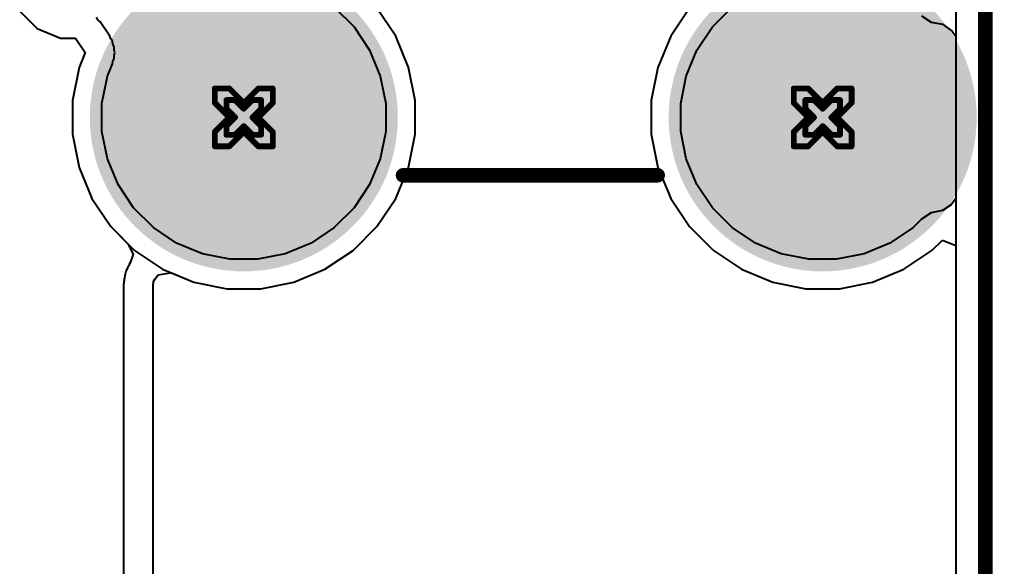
# Model space of a CAD drawing. Header units: inches. Extents: x 0 to 5271, y 0 to 5417.
# Drawn here: x 141.52 to 150.06, y 39.49 to 44.29 of the extents above; entities that cross this region are included whole.
import ezdxf

# ---------------------------------------------------------------- set-up
doc = ezdxf.new("R2010")
doc.units = ezdxf.units.IN
for name, color, linetype in [('Board_Outline', 216, 'Continuous'), ('Bottom Layer', 5, 'Continuous'), ('Bottom Solder', 6, 'Continuous'), ('Drill Drawing', 1, 'Continuous'), ('L2_GND1', 16, 'Continuous'), ('L3_SIG1', 76, 'Continuous'), ('L4_PWR', 90, 'Continuous'), ('L5_GND2', 156, 'Continuous'), ('L6_SIG2', 130, 'Continuous'), ('L7_GND3', 216, 'Continuous'), ('Multi-Layer', 9, 'Continuous'), ('Pad Holes', 156, 'Continuous'), ('Top Layer', 1, 'Continuous'), ('Top Overlay', 2, 'Continuous'), ('Top Solder', 216, 'Continuous')]:
    doc.layers.add(name, color=color, linetype=linetype)
doc.styles.add('Arial', font='', dxfattribs={"height": 0.2})
doc.styles.get('Arial').set_extended_font_data('Arial')

# ---------------------------------------------------------------- blocks, each defined once
blk = doc.blocks.new('HJ_SMA175_296')
at = {"layer": 'Bottom Layer'}
h = blk.add_hatch(color=5, dxfattribs=at)
edge = h.paths.add_edge_path()
edge.add_arc((-2.54, 2.54), 1.25, 0, 360)
h = blk.add_hatch(color=5, dxfattribs=at)
edge = h.paths.add_edge_path()
edge.add_arc((2.54, 2.54), 1.25, 0, 360)
h = blk.add_hatch(color=5, dxfattribs=at)
edge = h.paths.add_edge_path()
edge.add_arc((0, 0), 1.25, 0, 360)
h = blk.add_hatch(color=5, dxfattribs=at)
edge = h.paths.add_edge_path()
edge.add_arc((-2.54, -2.54), 1.25, 0, 360)
h = blk.add_hatch(color=5, dxfattribs=at)
edge = h.paths.add_edge_path()
edge.add_arc((2.54, -2.54), 1.25, 0, 360)
at = {"layer": 'Bottom Solder'}
h = blk.add_hatch(color=6, dxfattribs=at)
edge = h.paths.add_edge_path()
edge.add_arc((-2.54, 2.54), 1.3516, 0, 360)
h = blk.add_hatch(color=6, dxfattribs=at)
edge = h.paths.add_edge_path()
edge.add_arc((2.54, 2.54), 1.3516, 0, 360)
h = blk.add_hatch(color=6, dxfattribs=at)
edge = h.paths.add_edge_path()
edge.add_arc((0, 0), 1.3516, 0, 360)
h = blk.add_hatch(color=6, dxfattribs=at)
edge = h.paths.add_edge_path()
edge.add_arc((-2.54, -2.54), 1.3516, 0, 360)
h = blk.add_hatch(color=6, dxfattribs=at)
edge = h.paths.add_edge_path()
edge.add_arc((2.54, -2.54), 1.3516, 0, 360)
at = {"layer": 'L2_GND1'}
h = blk.add_hatch(color=16, dxfattribs=at)
edge = h.paths.add_edge_path()
edge.add_arc((-2.54, 2.54), 1.25, 0, 360)
h = blk.add_hatch(color=16, dxfattribs=at)
edge = h.paths.add_edge_path()
edge.add_arc((2.54, 2.54), 1.25, 0, 360)
h = blk.add_hatch(color=16, dxfattribs=at)
edge = h.paths.add_edge_path()
edge.add_arc((0, 0), 1.25, 0, 360)
h = blk.add_hatch(color=16, dxfattribs=at)
edge = h.paths.add_edge_path()
edge.add_arc((-2.54, -2.54), 1.25, 0, 360)
h = blk.add_hatch(color=16, dxfattribs=at)
edge = h.paths.add_edge_path()
edge.add_arc((2.54, -2.54), 1.25, 0, 360)
at = {"layer": 'L3_SIG1'}
h = blk.add_hatch(color=76, dxfattribs=at)
edge = h.paths.add_edge_path()
edge.add_arc((-2.54, 2.54), 1.25, 0, 360)
h = blk.add_hatch(color=76, dxfattribs=at)
edge = h.paths.add_edge_path()
edge.add_arc((2.54, 2.54), 1.25, 0, 360)
h = blk.add_hatch(color=76, dxfattribs=at)
edge = h.paths.add_edge_path()
edge.add_arc((0, 0), 1.25, 0, 360)
h = blk.add_hatch(color=76, dxfattribs=at)
edge = h.paths.add_edge_path()
edge.add_arc((-2.54, -2.54), 1.25, 0, 360)
h = blk.add_hatch(color=76, dxfattribs=at)
edge = h.paths.add_edge_path()
edge.add_arc((2.54, -2.54), 1.25, 0, 360)
at = {"layer": 'L4_PWR'}
h = blk.add_hatch(color=90, dxfattribs=at)
edge = h.paths.add_edge_path()
edge.add_arc((-2.54, 2.54), 1.25, 0, 360)
h = blk.add_hatch(color=90, dxfattribs=at)
edge = h.paths.add_edge_path()
edge.add_arc((2.54, 2.54), 1.25, 0, 360)
h = blk.add_hatch(color=90, dxfattribs=at)
edge = h.paths.add_edge_path()
edge.add_arc((0, 0), 1.25, 0, 360)
h = blk.add_hatch(color=90, dxfattribs=at)
edge = h.paths.add_edge_path()
edge.add_arc((-2.54, -2.54), 1.25, 0, 360)
h = blk.add_hatch(color=90, dxfattribs=at)
edge = h.paths.add_edge_path()
edge.add_arc((2.54, -2.54), 1.25, 0, 360)
at = {"layer": 'L5_GND2'}
h = blk.add_hatch(color=156, dxfattribs=at)
edge = h.paths.add_edge_path()
edge.add_arc((-2.54, 2.54), 1.25, 0, 360)
h = blk.add_hatch(color=156, dxfattribs=at)
edge = h.paths.add_edge_path()
edge.add_arc((2.54, 2.54), 1.25, 0, 360)
h = blk.add_hatch(color=156, dxfattribs=at)
edge = h.paths.add_edge_path()
edge.add_arc((0, 0), 1.25, 0, 360)
h = blk.add_hatch(color=156, dxfattribs=at)
edge = h.paths.add_edge_path()
edge.add_arc((-2.54, -2.54), 1.25, 0, 360)
h = blk.add_hatch(color=156, dxfattribs=at)
edge = h.paths.add_edge_path()
edge.add_arc((2.54, -2.54), 1.25, 0, 360)
at = {"layer": 'L6_SIG2'}
h = blk.add_hatch(color=130, dxfattribs=at)
edge = h.paths.add_edge_path()
edge.add_arc((-2.54, 2.54), 1.25, 0, 360)
h = blk.add_hatch(color=130, dxfattribs=at)
edge = h.paths.add_edge_path()
edge.add_arc((2.54, 2.54), 1.25, 0, 360)
h = blk.add_hatch(color=130, dxfattribs=at)
edge = h.paths.add_edge_path()
edge.add_arc((0, 0), 1.25, 0, 360)
h = blk.add_hatch(color=130, dxfattribs=at)
edge = h.paths.add_edge_path()
edge.add_arc((-2.54, -2.54), 1.25, 0, 360)
h = blk.add_hatch(color=130, dxfattribs=at)
edge = h.paths.add_edge_path()
edge.add_arc((2.54, -2.54), 1.25, 0, 360)
at = {"layer": 'L7_GND3'}
h = blk.add_hatch(color=216, dxfattribs=at)
edge = h.paths.add_edge_path()
edge.add_arc((-2.54, 2.54), 1.25, 0, 360)
h = blk.add_hatch(color=216, dxfattribs=at)
edge = h.paths.add_edge_path()
edge.add_arc((2.54, 2.54), 1.25, 0, 360)
h = blk.add_hatch(color=216, dxfattribs=at)
edge = h.paths.add_edge_path()
edge.add_arc((0, 0), 1.25, 0, 360)
h = blk.add_hatch(color=216, dxfattribs=at)
edge = h.paths.add_edge_path()
edge.add_arc((-2.54, -2.54), 1.25, 0, 360)
h = blk.add_hatch(color=216, dxfattribs=at)
edge = h.paths.add_edge_path()
edge.add_arc((2.54, -2.54), 1.25, 0, 360)
at = {"layer": 'Multi-Layer'}
h = blk.add_hatch(color=9, dxfattribs=at)
edge = h.paths.add_edge_path()
edge.add_arc((-2.54, 2.54), 1.25, 0, 360)
h = blk.add_hatch(color=9, dxfattribs=at)
edge = h.paths.add_edge_path()
edge.add_arc((2.54, 2.54), 1.25, 0, 360)
h = blk.add_hatch(color=9, dxfattribs=at)
edge = h.paths.add_edge_path()
edge.add_arc((0, 0), 1.25, 0, 360)
h = blk.add_hatch(color=9, dxfattribs=at)
edge = h.paths.add_edge_path()
edge.add_arc((-2.54, -2.54), 1.25, 0, 360)
h = blk.add_hatch(color=9, dxfattribs=at)
edge = h.paths.add_edge_path()
edge.add_arc((2.54, -2.54), 1.25, 0, 360)
at = {"layer": 'Pad Holes'}
h = blk.add_hatch(color=7, dxfattribs=at)
edge = h.paths.add_edge_path()
edge.add_arc((-2.54, 2.54), 0.75, 0, 360)
h = blk.add_hatch(color=7, dxfattribs=at)
edge = h.paths.add_edge_path()
edge.add_arc((2.54, 2.54), 0.75, 0, 360)
h = blk.add_hatch(color=7, dxfattribs=at)
edge = h.paths.add_edge_path()
edge.add_arc((0, 0), 0.7, 0, 360)
h = blk.add_hatch(color=7, dxfattribs=at)
edge = h.paths.add_edge_path()
edge.add_arc((-2.54, -2.54), 0.75, 0, 360)
h = blk.add_hatch(color=7, dxfattribs=at)
edge = h.paths.add_edge_path()
edge.add_arc((2.54, -2.54), 0.75, 0, 360)
at = {"layer": 'Top Layer'}
h = blk.add_hatch(color=1, dxfattribs=at)
edge = h.paths.add_edge_path()
edge.add_arc((-2.54, 2.54), 1.25, 0, 360)
h = blk.add_hatch(color=1, dxfattribs=at)
edge = h.paths.add_edge_path()
edge.add_arc((2.54, 2.54), 1.25, 0, 360)
h = blk.add_hatch(color=1, dxfattribs=at)
edge = h.paths.add_edge_path()
edge.add_arc((0, 0), 1.25, 0, 360)
h = blk.add_hatch(color=1, dxfattribs=at)
edge = h.paths.add_edge_path()
edge.add_arc((-2.54, -2.54), 1.25, 0, 360)
h = blk.add_hatch(color=1, dxfattribs=at)
edge = h.paths.add_edge_path()
edge.add_arc((2.54, -2.54), 1.25, 0, 360)
at = {"layer": 'Top Solder'}
h = blk.add_hatch(color=216, dxfattribs=at)
edge = h.paths.add_edge_path()
edge.add_arc((-2.54, 2.54), 1.3516, 0, 360)
h = blk.add_hatch(color=216, dxfattribs=at)
edge = h.paths.add_edge_path()
edge.add_arc((2.54, 2.54), 1.3516, 0, 360)
h = blk.add_hatch(color=216, dxfattribs=at)
edge = h.paths.add_edge_path()
edge.add_arc((0, 0), 1.3516, 0, 360)
h = blk.add_hatch(color=216, dxfattribs=at)
edge = h.paths.add_edge_path()
edge.add_arc((-2.54, -2.54), 1.3516, 0, 360)
h = blk.add_hatch(color=216, dxfattribs=at)
edge = h.paths.add_edge_path()
edge.add_arc((2.54, -2.54), 1.3516, 0, 360)
at = {"layer": 'Top Overlay'}
for points in [[(1.143, 3.048, 0.127, 0.127, 0), (-1.0922, 3.048, 0.127, 0.127, 0)], [(-3.54, 1.46, 0.127, 0.127, 0), (-3.54, -1.54, 0.127, 0.127, 0)], [(3.048, 1.0922, 0.127, 0.127, 0), (3.048, -1.143, 0.127, 0.127, 0)], [(1.143, -3.048, 0.127, 0.127, 0), (-1.0922, -3.048, 0.127, 0.127, 0)]]:
    blk.add_lwpolyline(points, format="xyseb", dxfattribs=at)
for points in [[(-1.124, 3.048, 0.0635, 0.0635, 1), (-1.0605, 3.048, 0.0635, 0.0635, 1)], [(1.1112, 3.048, 0.0635, 0.0635, 1), (1.1747, 3.048, 0.0635, 0.0635, 1)], [(-3.5718, 1.46, 0.0635, 0.0635, 1), (-3.5083, 1.46, 0.0635, 0.0635, 1)], [(3.0162, 1.0922, 0.0635, 0.0635, 1), (3.0797, 1.0922, 0.0635, 0.0635, 1)], [(3.0162, -1.143, 0.0635, 0.0635, 1), (3.0797, -1.143, 0.0635, 0.0635, 1)], [(-3.5718, -1.54, 0.0635, 0.0635, 1), (-3.5083, -1.54, 0.0635, 0.0635, 1)], [(-1.124, -3.048, 0.0635, 0.0635, 1), (-1.0605, -3.048, 0.0635, 0.0635, 1)], [(1.1112, -3.048, 0.0635, 0.0635, 1), (1.1747, -3.048, 0.0635, 0.0635, 1)]]:
    blk.add_lwpolyline(points, format="xyseb", close=True, dxfattribs=at)
at = {"layer": 'Top Overlay', "style": 'Arial'}
blk.add_text('PCB EDGE', height=0.3, rotation=90, dxfattribs=at).set_placement((-2.904, -1.1346))

msp = doc.modelspace()

# ---------------------------------------------------------------- linework, layer by layer
at = {"layer": 'Board_Outline'}
msp.add_lwpolyline([(150, 0, 0.127, 0.127, 0), (150, 110, 0.127, 0.127, 0)], format="xyseb", dxfattribs=at)
at = {"layer": 'Bottom Layer'}
msp.add_line((149.741, 53.0937), (149.741, 38.354), dxfattribs=at)
at = {"layer": 'Drill Drawing'}
for points in [[(143.2388, 43.561, 0.0508, 0.0508, 0), (143.2388, 43.688, 0.0508, 0.0508, 0)], [(143.2388, 43.688, 0.0508, 0.0508, 0), (143.3658, 43.688, 0.0508, 0.0508, 0)], [(143.3658, 43.688, 0.0508, 0.0508, 0), (143.4928, 43.561, 0.0508, 0.0508, 0)], [(143.4928, 43.561, 0.0508, 0.0508, 0), (143.6198, 43.688, 0.0508, 0.0508, 0)], [(143.6198, 43.688, 0.0508, 0.0508, 0), (143.7468, 43.688, 0.0508, 0.0508, 0)], [(143.7468, 43.561, 0.0508, 0.0508, 0), (143.7468, 43.688, 0.0508, 0.0508, 0)], [(148.3188, 43.561, 0.0508, 0.0508, 0), (148.3188, 43.688, 0.0508, 0.0508, 0)], [(148.3188, 43.688, 0.0508, 0.0508, 0), (148.4458, 43.688, 0.0508, 0.0508, 0)], [(148.4458, 43.688, 0.0508, 0.0508, 0), (148.5728, 43.561, 0.0508, 0.0508, 0)], [(148.5728, 43.561, 0.0508, 0.0508, 0), (148.6998, 43.688, 0.0508, 0.0508, 0)], [(148.6998, 43.688, 0.0508, 0.0508, 0), (148.8268, 43.688, 0.0508, 0.0508, 0)], [(148.8268, 43.561, 0.0508, 0.0508, 0), (148.8268, 43.688, 0.0508, 0.0508, 0)], [(143.2388, 43.561, 0.0508, 0.0508, 0), (143.3658, 43.434, 0.0508, 0.0508, 0)], [(143.3404, 43.5102, 0.0508, 0.0508, 0), (143.3404, 43.5864, 0.0508, 0.0508, 0)], [(143.3404, 43.5864, 0.0508, 0.0508, 0), (143.4166, 43.5864, 0.0508, 0.0508, 0)], [(143.4166, 43.5864, 0.0508, 0.0508, 0), (143.4928, 43.5102, 0.0508, 0.0508, 0)], [(143.4928, 43.5102, 0.0508, 0.0508, 0), (143.569, 43.5864, 0.0508, 0.0508, 0)], [(143.569, 43.5864, 0.0508, 0.0508, 0), (143.6452, 43.5864, 0.0508, 0.0508, 0)], [(143.6198, 43.434, 0.0508, 0.0508, 0), (143.7468, 43.561, 0.0508, 0.0508, 0)], [(143.6452, 43.5102, 0.0508, 0.0508, 0), (143.6452, 43.5864, 0.0508, 0.0508, 0)], [(148.3188, 43.561, 0.0508, 0.0508, 0), (148.4458, 43.434, 0.0508, 0.0508, 0)], [(148.4204, 43.5102, 0.0508, 0.0508, 0), (148.4204, 43.5864, 0.0508, 0.0508, 0)], [(148.4204, 43.5864, 0.0508, 0.0508, 0), (148.4966, 43.5864, 0.0508, 0.0508, 0)], [(148.4966, 43.5864, 0.0508, 0.0508, 0), (148.5728, 43.5102, 0.0508, 0.0508, 0)], [(148.5728, 43.5102, 0.0508, 0.0508, 0), (148.649, 43.5864, 0.0508, 0.0508, 0)], [(148.649, 43.5864, 0.0508, 0.0508, 0), (148.7252, 43.5864, 0.0508, 0.0508, 0)], [(148.6998, 43.434, 0.0508, 0.0508, 0), (148.8268, 43.561, 0.0508, 0.0508, 0)], [(148.7252, 43.5102, 0.0508, 0.0508, 0), (148.7252, 43.5864, 0.0508, 0.0508, 0)], [(143.3404, 43.5102, 0.0508, 0.0508, 0), (143.4166, 43.434, 0.0508, 0.0508, 0)], [(143.569, 43.434, 0.0508, 0.0508, 0), (143.6452, 43.5102, 0.0508, 0.0508, 0)], [(148.4204, 43.5102, 0.0508, 0.0508, 0), (148.4966, 43.434, 0.0508, 0.0508, 0)], [(148.649, 43.434, 0.0508, 0.0508, 0), (148.7252, 43.5102, 0.0508, 0.0508, 0)], [(143.2388, 43.307, 0.0508, 0.0508, 0), (143.3658, 43.434, 0.0508, 0.0508, 0)], [(143.3404, 43.3578, 0.0508, 0.0508, 0), (143.4166, 43.434, 0.0508, 0.0508, 0)], [(143.3404, 43.2816, 0.0508, 0.0508, 0), (143.3404, 43.3578, 0.0508, 0.0508, 0)], [(143.4166, 43.2816, 0.0508, 0.0508, 0), (143.4928, 43.3578, 0.0508, 0.0508, 0)], [(143.4928, 43.3578, 0.0508, 0.0508, 0), (143.569, 43.2816, 0.0508, 0.0508, 0)], [(143.569, 43.434, 0.0508, 0.0508, 0), (143.6452, 43.3578, 0.0508, 0.0508, 0)], [(143.6198, 43.434, 0.0508, 0.0508, 0), (143.7468, 43.307, 0.0508, 0.0508, 0)], [(143.6452, 43.2816, 0.0508, 0.0508, 0), (143.6452, 43.3578, 0.0508, 0.0508, 0)], [(148.3188, 43.307, 0.0508, 0.0508, 0), (148.4458, 43.434, 0.0508, 0.0508, 0)], [(148.4204, 43.3578, 0.0508, 0.0508, 0), (148.4966, 43.434, 0.0508, 0.0508, 0)], [(148.4204, 43.2816, 0.0508, 0.0508, 0), (148.4204, 43.3578, 0.0508, 0.0508, 0)], [(148.4966, 43.2816, 0.0508, 0.0508, 0), (148.5728, 43.3578, 0.0508, 0.0508, 0)], [(148.5728, 43.3578, 0.0508, 0.0508, 0), (148.649, 43.2816, 0.0508, 0.0508, 0)], [(148.649, 43.434, 0.0508, 0.0508, 0), (148.7252, 43.3578, 0.0508, 0.0508, 0)], [(148.6998, 43.434, 0.0508, 0.0508, 0), (148.8268, 43.307, 0.0508, 0.0508, 0)], [(148.7252, 43.2816, 0.0508, 0.0508, 0), (148.7252, 43.3578, 0.0508, 0.0508, 0)], [(143.2388, 43.18, 0.0508, 0.0508, 0), (143.2388, 43.307, 0.0508, 0.0508, 0)], [(143.3404, 43.2816, 0.0508, 0.0508, 0), (143.4166, 43.2816, 0.0508, 0.0508, 0)], [(143.3658, 43.18, 0.0508, 0.0508, 0), (143.4928, 43.307, 0.0508, 0.0508, 0)], [(143.4928, 43.307, 0.0508, 0.0508, 0), (143.6198, 43.18, 0.0508, 0.0508, 0)], [(143.569, 43.2816, 0.0508, 0.0508, 0), (143.6452, 43.2816, 0.0508, 0.0508, 0)], [(143.7468, 43.18, 0.0508, 0.0508, 0), (143.7468, 43.307, 0.0508, 0.0508, 0)], [(148.3188, 43.18, 0.0508, 0.0508, 0), (148.3188, 43.307, 0.0508, 0.0508, 0)], [(148.4204, 43.2816, 0.0508, 0.0508, 0), (148.4966, 43.2816, 0.0508, 0.0508, 0)], [(148.4458, 43.18, 0.0508, 0.0508, 0), (148.5728, 43.307, 0.0508, 0.0508, 0)], [(148.5728, 43.307, 0.0508, 0.0508, 0), (148.6998, 43.18, 0.0508, 0.0508, 0)], [(148.649, 43.2816, 0.0508, 0.0508, 0), (148.7252, 43.2816, 0.0508, 0.0508, 0)], [(148.8268, 43.18, 0.0508, 0.0508, 0), (148.8268, 43.307, 0.0508, 0.0508, 0)], [(143.2388, 43.18, 0.0508, 0.0508, 0), (143.3658, 43.18, 0.0508, 0.0508, 0)], [(143.6198, 43.18, 0.0508, 0.0508, 0), (143.7468, 43.18, 0.0508, 0.0508, 0)], [(148.3188, 43.18, 0.0508, 0.0508, 0), (148.4458, 43.18, 0.0508, 0.0508, 0)], [(148.6998, 43.18, 0.0508, 0.0508, 0), (148.8268, 43.18, 0.0508, 0.0508, 0)]]:
    msp.add_lwpolyline(points, format="xyseb", dxfattribs=at)
for points in [[(143.2261, 43.688, 0.0254, 0.0254, 1), (143.2515, 43.688, 0.0254, 0.0254, 1)], [(143.2261, 43.688, 0.0254, 0.0254, 1), (143.2515, 43.688, 0.0254, 0.0254, 1)], [(143.3531, 43.688, 0.0254, 0.0254, 1), (143.3785, 43.688, 0.0254, 0.0254, 1)], [(143.3531, 43.688, 0.0254, 0.0254, 1), (143.3785, 43.688, 0.0254, 0.0254, 1)], [(143.6071, 43.688, 0.0254, 0.0254, 1), (143.6325, 43.688, 0.0254, 0.0254, 1)], [(143.6071, 43.688, 0.0254, 0.0254, 1), (143.6325, 43.688, 0.0254, 0.0254, 1)], [(143.7341, 43.688, 0.0254, 0.0254, 1), (143.7595, 43.688, 0.0254, 0.0254, 1)], [(143.7341, 43.688, 0.0254, 0.0254, 1), (143.7595, 43.688, 0.0254, 0.0254, 1)], [(148.3061, 43.688, 0.0254, 0.0254, 1), (148.3315, 43.688, 0.0254, 0.0254, 1)], [(148.3061, 43.688, 0.0254, 0.0254, 1), (148.3315, 43.688, 0.0254, 0.0254, 1)], [(148.4331, 43.688, 0.0254, 0.0254, 1), (148.4585, 43.688, 0.0254, 0.0254, 1)], [(148.4331, 43.688, 0.0254, 0.0254, 1), (148.4585, 43.688, 0.0254, 0.0254, 1)], [(148.6871, 43.688, 0.0254, 0.0254, 1), (148.7125, 43.688, 0.0254, 0.0254, 1)], [(148.6871, 43.688, 0.0254, 0.0254, 1), (148.7125, 43.688, 0.0254, 0.0254, 1)], [(148.8141, 43.688, 0.0254, 0.0254, 1), (148.8395, 43.688, 0.0254, 0.0254, 1)], [(148.8141, 43.688, 0.0254, 0.0254, 1), (148.8395, 43.688, 0.0254, 0.0254, 1)], [(143.2261, 43.561, 0.0254, 0.0254, 1), (143.2515, 43.561, 0.0254, 0.0254, 1)], [(143.2261, 43.561, 0.0254, 0.0254, 1), (143.2515, 43.561, 0.0254, 0.0254, 1)], [(143.3277, 43.5864, 0.0254, 0.0254, 1), (143.3531, 43.5864, 0.0254, 0.0254, 1)], [(143.3277, 43.5864, 0.0254, 0.0254, 1), (143.3531, 43.5864, 0.0254, 0.0254, 1)], [(143.4039, 43.5864, 0.0254, 0.0254, 1), (143.4293, 43.5864, 0.0254, 0.0254, 1)], [(143.4039, 43.5864, 0.0254, 0.0254, 1), (143.4293, 43.5864, 0.0254, 0.0254, 1)], [(143.4801, 43.561, 0.0254, 0.0254, 1), (143.5055, 43.561, 0.0254, 0.0254, 1)], [(143.4801, 43.561, 0.0254, 0.0254, 1), (143.5055, 43.561, 0.0254, 0.0254, 1)], [(143.5563, 43.5864, 0.0254, 0.0254, 1), (143.5817, 43.5864, 0.0254, 0.0254, 1)], [(143.5563, 43.5864, 0.0254, 0.0254, 1), (143.5817, 43.5864, 0.0254, 0.0254, 1)], [(143.6325, 43.5864, 0.0254, 0.0254, 1), (143.6579, 43.5864, 0.0254, 0.0254, 1)], [(143.6325, 43.5864, 0.0254, 0.0254, 1), (143.6579, 43.5864, 0.0254, 0.0254, 1)], [(143.7341, 43.561, 0.0254, 0.0254, 1), (143.7595, 43.561, 0.0254, 0.0254, 1)], [(143.7341, 43.561, 0.0254, 0.0254, 1), (143.7595, 43.561, 0.0254, 0.0254, 1)], [(148.3061, 43.561, 0.0254, 0.0254, 1), (148.3315, 43.561, 0.0254, 0.0254, 1)], [(148.3061, 43.561, 0.0254, 0.0254, 1), (148.3315, 43.561, 0.0254, 0.0254, 1)], [(148.4077, 43.5864, 0.0254, 0.0254, 1), (148.4331, 43.5864, 0.0254, 0.0254, 1)], [(148.4077, 43.5864, 0.0254, 0.0254, 1), (148.4331, 43.5864, 0.0254, 0.0254, 1)], [(148.4839, 43.5864, 0.0254, 0.0254, 1), (148.5093, 43.5864, 0.0254, 0.0254, 1)], [(148.4839, 43.5864, 0.0254, 0.0254, 1), (148.5093, 43.5864, 0.0254, 0.0254, 1)], [(148.5601, 43.561, 0.0254, 0.0254, 1), (148.5855, 43.561, 0.0254, 0.0254, 1)], [(148.5601, 43.561, 0.0254, 0.0254, 1), (148.5855, 43.561, 0.0254, 0.0254, 1)], [(148.6363, 43.5864, 0.0254, 0.0254, 1), (148.6617, 43.5864, 0.0254, 0.0254, 1)], [(148.6363, 43.5864, 0.0254, 0.0254, 1), (148.6617, 43.5864, 0.0254, 0.0254, 1)], [(148.7125, 43.5864, 0.0254, 0.0254, 1), (148.7379, 43.5864, 0.0254, 0.0254, 1)], [(148.7125, 43.5864, 0.0254, 0.0254, 1), (148.7379, 43.5864, 0.0254, 0.0254, 1)], [(148.8141, 43.561, 0.0254, 0.0254, 1), (148.8395, 43.561, 0.0254, 0.0254, 1)], [(148.8141, 43.561, 0.0254, 0.0254, 1), (148.8395, 43.561, 0.0254, 0.0254, 1)], [(143.3277, 43.5102, 0.0254, 0.0254, 1), (143.3531, 43.5102, 0.0254, 0.0254, 1)], [(143.3277, 43.5102, 0.0254, 0.0254, 1), (143.3531, 43.5102, 0.0254, 0.0254, 1)], [(143.4801, 43.5102, 0.0254, 0.0254, 1), (143.5055, 43.5102, 0.0254, 0.0254, 1)], [(143.4801, 43.5102, 0.0254, 0.0254, 1), (143.5055, 43.5102, 0.0254, 0.0254, 1)], [(143.6325, 43.5102, 0.0254, 0.0254, 1), (143.6579, 43.5102, 0.0254, 0.0254, 1)], [(143.6325, 43.5102, 0.0254, 0.0254, 1), (143.6579, 43.5102, 0.0254, 0.0254, 1)], [(148.4077, 43.5102, 0.0254, 0.0254, 1), (148.4331, 43.5102, 0.0254, 0.0254, 1)], [(148.4077, 43.5102, 0.0254, 0.0254, 1), (148.4331, 43.5102, 0.0254, 0.0254, 1)], [(148.5601, 43.5102, 0.0254, 0.0254, 1), (148.5855, 43.5102, 0.0254, 0.0254, 1)], [(148.5601, 43.5102, 0.0254, 0.0254, 1), (148.5855, 43.5102, 0.0254, 0.0254, 1)], [(148.7125, 43.5102, 0.0254, 0.0254, 1), (148.7379, 43.5102, 0.0254, 0.0254, 1)], [(148.7125, 43.5102, 0.0254, 0.0254, 1), (148.7379, 43.5102, 0.0254, 0.0254, 1)], [(143.3277, 43.3578, 0.0254, 0.0254, 1), (143.3531, 43.3578, 0.0254, 0.0254, 1)], [(143.3277, 43.3578, 0.0254, 0.0254, 1), (143.3531, 43.3578, 0.0254, 0.0254, 1)], [(143.3531, 43.434, 0.0254, 0.0254, 1), (143.3785, 43.434, 0.0254, 0.0254, 1)], [(143.3531, 43.434, 0.0254, 0.0254, 1), (143.3785, 43.434, 0.0254, 0.0254, 1)], [(143.4039, 43.434, 0.0254, 0.0254, 1), (143.4293, 43.434, 0.0254, 0.0254, 1)], [(143.4039, 43.434, 0.0254, 0.0254, 1), (143.4293, 43.434, 0.0254, 0.0254, 1)], [(143.4801, 43.3578, 0.0254, 0.0254, 1), (143.5055, 43.3578, 0.0254, 0.0254, 1)], [(143.4801, 43.3578, 0.0254, 0.0254, 1), (143.5055, 43.3578, 0.0254, 0.0254, 1)], [(143.5563, 43.434, 0.0254, 0.0254, 1), (143.5817, 43.434, 0.0254, 0.0254, 1)], [(143.5563, 43.434, 0.0254, 0.0254, 1), (143.5817, 43.434, 0.0254, 0.0254, 1)], [(143.6071, 43.434, 0.0254, 0.0254, 1), (143.6325, 43.434, 0.0254, 0.0254, 1)], [(143.6071, 43.434, 0.0254, 0.0254, 1), (143.6325, 43.434, 0.0254, 0.0254, 1)], [(143.6325, 43.3578, 0.0254, 0.0254, 1), (143.6579, 43.3578, 0.0254, 0.0254, 1)], [(143.6325, 43.3578, 0.0254, 0.0254, 1), (143.6579, 43.3578, 0.0254, 0.0254, 1)], [(148.4077, 43.3578, 0.0254, 0.0254, 1), (148.4331, 43.3578, 0.0254, 0.0254, 1)], [(148.4077, 43.3578, 0.0254, 0.0254, 1), (148.4331, 43.3578, 0.0254, 0.0254, 1)], [(148.4331, 43.434, 0.0254, 0.0254, 1), (148.4585, 43.434, 0.0254, 0.0254, 1)], [(148.4331, 43.434, 0.0254, 0.0254, 1), (148.4585, 43.434, 0.0254, 0.0254, 1)], [(148.4839, 43.434, 0.0254, 0.0254, 1), (148.5093, 43.434, 0.0254, 0.0254, 1)], [(148.4839, 43.434, 0.0254, 0.0254, 1), (148.5093, 43.434, 0.0254, 0.0254, 1)], [(148.5601, 43.3578, 0.0254, 0.0254, 1), (148.5855, 43.3578, 0.0254, 0.0254, 1)], [(148.5601, 43.3578, 0.0254, 0.0254, 1), (148.5855, 43.3578, 0.0254, 0.0254, 1)], [(148.6363, 43.434, 0.0254, 0.0254, 1), (148.6617, 43.434, 0.0254, 0.0254, 1)], [(148.6363, 43.434, 0.0254, 0.0254, 1), (148.6617, 43.434, 0.0254, 0.0254, 1)], [(148.6871, 43.434, 0.0254, 0.0254, 1), (148.7125, 43.434, 0.0254, 0.0254, 1)], [(148.6871, 43.434, 0.0254, 0.0254, 1), (148.7125, 43.434, 0.0254, 0.0254, 1)], [(148.7125, 43.3578, 0.0254, 0.0254, 1), (148.7379, 43.3578, 0.0254, 0.0254, 1)], [(148.7125, 43.3578, 0.0254, 0.0254, 1), (148.7379, 43.3578, 0.0254, 0.0254, 1)], [(143.2261, 43.307, 0.0254, 0.0254, 1), (143.2515, 43.307, 0.0254, 0.0254, 1)], [(143.2261, 43.307, 0.0254, 0.0254, 1), (143.2515, 43.307, 0.0254, 0.0254, 1)], [(143.3277, 43.2816, 0.0254, 0.0254, 1), (143.3531, 43.2816, 0.0254, 0.0254, 1)], [(143.3277, 43.2816, 0.0254, 0.0254, 1), (143.3531, 43.2816, 0.0254, 0.0254, 1)], [(143.4039, 43.2816, 0.0254, 0.0254, 1), (143.4293, 43.2816, 0.0254, 0.0254, 1)], [(143.4039, 43.2816, 0.0254, 0.0254, 1), (143.4293, 43.2816, 0.0254, 0.0254, 1)], [(143.4801, 43.307, 0.0254, 0.0254, 1), (143.5055, 43.307, 0.0254, 0.0254, 1)], [(143.4801, 43.307, 0.0254, 0.0254, 1), (143.5055, 43.307, 0.0254, 0.0254, 1)], [(143.5563, 43.2816, 0.0254, 0.0254, 1), (143.5817, 43.2816, 0.0254, 0.0254, 1)], [(143.5563, 43.2816, 0.0254, 0.0254, 1), (143.5817, 43.2816, 0.0254, 0.0254, 1)], [(143.6325, 43.2816, 0.0254, 0.0254, 1), (143.6579, 43.2816, 0.0254, 0.0254, 1)], [(143.6325, 43.2816, 0.0254, 0.0254, 1), (143.6579, 43.2816, 0.0254, 0.0254, 1)], [(143.7341, 43.307, 0.0254, 0.0254, 1), (143.7595, 43.307, 0.0254, 0.0254, 1)], [(143.7341, 43.307, 0.0254, 0.0254, 1), (143.7595, 43.307, 0.0254, 0.0254, 1)], [(148.3061, 43.307, 0.0254, 0.0254, 1), (148.3315, 43.307, 0.0254, 0.0254, 1)], [(148.3061, 43.307, 0.0254, 0.0254, 1), (148.3315, 43.307, 0.0254, 0.0254, 1)], [(148.4077, 43.2816, 0.0254, 0.0254, 1), (148.4331, 43.2816, 0.0254, 0.0254, 1)], [(148.4077, 43.2816, 0.0254, 0.0254, 1), (148.4331, 43.2816, 0.0254, 0.0254, 1)], [(148.4839, 43.2816, 0.0254, 0.0254, 1), (148.5093, 43.2816, 0.0254, 0.0254, 1)], [(148.4839, 43.2816, 0.0254, 0.0254, 1), (148.5093, 43.2816, 0.0254, 0.0254, 1)], [(148.5601, 43.307, 0.0254, 0.0254, 1), (148.5855, 43.307, 0.0254, 0.0254, 1)], [(148.5601, 43.307, 0.0254, 0.0254, 1), (148.5855, 43.307, 0.0254, 0.0254, 1)], [(148.6363, 43.2816, 0.0254, 0.0254, 1), (148.6617, 43.2816, 0.0254, 0.0254, 1)], [(148.6363, 43.2816, 0.0254, 0.0254, 1), (148.6617, 43.2816, 0.0254, 0.0254, 1)], [(148.7125, 43.2816, 0.0254, 0.0254, 1), (148.7379, 43.2816, 0.0254, 0.0254, 1)], [(148.7125, 43.2816, 0.0254, 0.0254, 1), (148.7379, 43.2816, 0.0254, 0.0254, 1)], [(148.8141, 43.307, 0.0254, 0.0254, 1), (148.8395, 43.307, 0.0254, 0.0254, 1)], [(148.8141, 43.307, 0.0254, 0.0254, 1), (148.8395, 43.307, 0.0254, 0.0254, 1)], [(143.2261, 43.18, 0.0254, 0.0254, 1), (143.2515, 43.18, 0.0254, 0.0254, 1)], [(143.2261, 43.18, 0.0254, 0.0254, 1), (143.2515, 43.18, 0.0254, 0.0254, 1)], [(143.3531, 43.18, 0.0254, 0.0254, 1), (143.3785, 43.18, 0.0254, 0.0254, 1)], [(143.3531, 43.18, 0.0254, 0.0254, 1), (143.3785, 43.18, 0.0254, 0.0254, 1)], [(143.6071, 43.18, 0.0254, 0.0254, 1), (143.6325, 43.18, 0.0254, 0.0254, 1)], [(143.6071, 43.18, 0.0254, 0.0254, 1), (143.6325, 43.18, 0.0254, 0.0254, 1)], [(143.7341, 43.18, 0.0254, 0.0254, 1), (143.7595, 43.18, 0.0254, 0.0254, 1)], [(143.7341, 43.18, 0.0254, 0.0254, 1), (143.7595, 43.18, 0.0254, 0.0254, 1)], [(148.3061, 43.18, 0.0254, 0.0254, 1), (148.3315, 43.18, 0.0254, 0.0254, 1)], [(148.3061, 43.18, 0.0254, 0.0254, 1), (148.3315, 43.18, 0.0254, 0.0254, 1)], [(148.4331, 43.18, 0.0254, 0.0254, 1), (148.4585, 43.18, 0.0254, 0.0254, 1)], [(148.4331, 43.18, 0.0254, 0.0254, 1), (148.4585, 43.18, 0.0254, 0.0254, 1)], [(148.6871, 43.18, 0.0254, 0.0254, 1), (148.7125, 43.18, 0.0254, 0.0254, 1)], [(148.6871, 43.18, 0.0254, 0.0254, 1), (148.7125, 43.18, 0.0254, 0.0254, 1)], [(148.8141, 43.18, 0.0254, 0.0254, 1), (148.8395, 43.18, 0.0254, 0.0254, 1)], [(148.8141, 43.18, 0.0254, 0.0254, 1), (148.8395, 43.18, 0.0254, 0.0254, 1)]]:
    msp.add_lwpolyline(points, format="xyseb", close=True, dxfattribs=at)
at = {"layer": 'L2_GND1'}
for p, q in [((141.5239, 44.3702), (141.6798, 44.2144)), ((144.2865, 44.4011), (144.4599, 44.2277)), ((144.8256, 44.1464), (144.661, 44.3928)), ((147.4046, 44.3928), (147.24, 44.1464)), ((147.6057, 44.2277), (147.7791, 44.4011)), ((149.4406, 44.327), (149.5246, 44.2708)), ((142.213, 44.2919), (142.1988, 44.3131)), ((142.231, 44.2739), (142.213, 44.2919)), ((142.3159, 44.1469), (142.231, 44.2739)), ((149.5246, 44.2708), (149.6237, 44.2511)), ((149.6237, 44.2511), (149.7087, 44.1923)), ((141.6798, 44.2144), (141.8834, 44.13)), ((144.4599, 44.2277), (144.5961, 44.0238)), ((147.4695, 44.0238), (147.6057, 44.2277)), ((149.7087, 44.1923), (149.741, 44.145)), ((141.8834, 44.13), (142.0157, 44.13)), ((142.0157, 44.13), (142.1006, 44.003)), ((142.3257, 44.1233), (142.3159, 44.1469)), ((142.3398, 44.1021), (142.3257, 44.1233)), ((142.3448, 44.0771), (142.3398, 44.1021)), ((142.3546, 44.0535), (142.3448, 44.0771)), ((144.939, 43.8727), (144.8256, 44.1464)), ((147.24, 44.1464), (147.1266, 43.8727)), ((149.741, 44.145), (149.741, 42.7231)), ((142.1006, 44.003), (142.0466, 43.8727)), ((142.3546, 44.028), (142.3546, 44.0535)), ((142.3596, 44.003), (142.3546, 44.028)), ((142.3546, 43.978), (142.3596, 44.003)), ((144.5961, 44.0238), (144.69, 43.7972)), ((147.3756, 43.7972), (147.4695, 44.0238)), ((142.2956, 43.7972), (142.3398, 43.9039)), ((142.3398, 43.9039), (142.3448, 43.9289)), ((142.3448, 43.9289), (142.3546, 43.9525)), ((142.3546, 43.9525), (142.3546, 43.978)), ((142.0466, 43.8727), (141.9888, 43.5822)), ((144.9968, 43.5822), (144.939, 43.8727)), ((147.1266, 43.8727), (147.0688, 43.5822)), ((142.2478, 43.5566), (142.2956, 43.7972)), ((144.69, 43.7972), (144.7378, 43.5566)), ((147.3278, 43.5566), (147.3756, 43.7972)), ((141.9888, 43.5822), (141.9888, 43.2859)), ((142.2478, 43.3114), (142.2478, 43.5566)), ((144.7378, 43.5566), (144.7378, 43.3114)), ((144.9968, 43.2859), (144.9968, 43.5822)), ((147.0688, 43.5822), (147.0688, 43.2859)), ((147.3278, 43.3114), (147.3278, 43.5566)), ((142.2956, 43.0709), (142.2478, 43.3114)), ((144.7378, 43.3114), (144.69, 43.0709)), ((147.3756, 43.0709), (147.3278, 43.3114)), ((141.9888, 43.2859), (142.0466, 42.9953)), ((144.939, 42.9953), (144.9968, 43.2859)), ((147.0688, 43.2859), (147.1266, 42.9953)), ((142.3895, 42.8443), (142.2956, 43.0709)), ((144.69, 43.0709), (144.5961, 42.8443)), ((147.4695, 42.8443), (147.3756, 43.0709)), ((142.0466, 42.9953), (142.16, 42.7216)), ((144.8256, 42.7216), (144.939, 42.9953)), ((147.1266, 42.9953), (147.24, 42.7216)), ((142.5257, 42.6404), (142.3895, 42.8443)), ((144.5961, 42.8443), (144.4599, 42.6404)), ((147.6057, 42.6404), (147.4695, 42.8443)), ((142.16, 42.7216), (142.3246, 42.4753)), ((144.661, 42.4753), (144.8256, 42.7216)), ((147.24, 42.7216), (147.4046, 42.4753)), ((149.741, 42.7231), (149.6991, 42.6672)), ((142.6991, 42.467), (142.5257, 42.6404)), ((144.4599, 42.6404), (144.2865, 42.467)), ((147.7791, 42.467), (147.6057, 42.6404)), ((149.6237, 42.6169), (149.5246, 42.5972)), ((149.6991, 42.6672), (149.6237, 42.6169)), ((149.4406, 42.5411), (149.3665, 42.467)), ((149.5246, 42.5972), (149.4406, 42.5411)), ((142.3246, 42.4753), (142.5341, 42.2658)), ((142.9031, 42.3307), (142.6991, 42.467)), ((144.2865, 42.467), (144.0825, 42.3307)), ((144.4516, 42.2658), (144.661, 42.4753)), ((147.4046, 42.4753), (147.6141, 42.2658)), ((147.9831, 42.3307), (147.7791, 42.467)), ((149.3665, 42.467), (149.1625, 42.3307)), ((149.5316, 42.2658), (149.6237, 42.3579)), ((149.6237, 42.3579), (149.741, 42.3093)), ((143.1297, 42.2368), (142.9031, 42.3307)), ((144.0825, 42.3307), (143.856, 42.2368)), ((148.2097, 42.2368), (147.9831, 42.3307)), ((149.1625, 42.3307), (148.936, 42.2368)), ((149.741, 42.3093), (149.741, 0.4826)), ((142.5341, 42.2658), (142.7804, 42.1012)), ((143.3702, 42.189), (143.1297, 42.2368)), ((143.6154, 42.189), (143.3702, 42.189)), ((143.856, 42.2368), (143.6154, 42.189)), ((144.2052, 42.1012), (144.4516, 42.2658)), ((147.6141, 42.2658), (147.8604, 42.1012)), ((148.4502, 42.189), (148.2097, 42.2368)), ((148.6954, 42.189), (148.4502, 42.189)), ((148.936, 42.2368), (148.6954, 42.189)), ((149.2852, 42.1012), (149.5316, 42.2658)), ((142.7804, 42.1012), (143.0541, 41.9878)), ((143.9315, 41.9878), (144.2052, 42.1012)), ((147.8604, 42.1012), (148.1341, 41.9878)), ((149.0115, 41.9878), (149.2852, 42.1012)), ((143.0541, 41.9878), (143.3447, 41.93)), ((143.3447, 41.93), (143.6409, 41.93)), ((143.6409, 41.93), (143.9315, 41.9878)), ((148.1341, 41.9878), (148.4247, 41.93)), ((148.4247, 41.93), (148.7209, 41.93)), ((148.7209, 41.93), (149.0115, 41.9878))]:
    msp.add_line(p, q, dxfattribs=at)
at = {"layer": 'L3_SIG1'}
msp.add_line((149.741, 109.741), (149.741, 0.259), dxfattribs=at)
at = {"layer": 'L4_PWR'}
for p, q in [((141.5239, 44.3702), (141.6798, 44.2144)), ((144.8256, 44.1464), (144.661, 44.3928)), ((147.4046, 44.3928), (147.24, 44.1464)), ((141.6798, 44.2144), (141.8834, 44.13)), ((141.8834, 44.13), (142.0157, 44.13)), ((142.0157, 44.13), (142.1006, 44.003)), ((144.939, 43.8727), (144.8256, 44.1464)), ((147.24, 44.1464), (147.1266, 43.8727)), ((142.1006, 44.003), (142.0466, 43.8727)), ((142.0466, 43.8727), (141.9888, 43.5822)), ((144.9968, 43.5822), (144.939, 43.8727)), ((147.1266, 43.8727), (147.0688, 43.5822)), ((141.9888, 43.5822), (141.9888, 43.2859)), ((144.9968, 43.2859), (144.9968, 43.5822)), ((147.0688, 43.5822), (147.0688, 43.2859)), ((141.9888, 43.2859), (142.0466, 42.9953)), ((144.939, 42.9953), (144.9968, 43.2859)), ((147.0688, 43.2859), (147.1266, 42.9953)), ((142.0466, 42.9953), (142.16, 42.7216)), ((144.8256, 42.7216), (144.939, 42.9953)), ((147.1266, 42.9953), (147.24, 42.7216)), ((142.16, 42.7216), (142.3246, 42.4753)), ((144.661, 42.4753), (144.8256, 42.7216)), ((147.24, 42.7216), (147.4046, 42.4753)), ((142.3246, 42.4753), (142.4755, 42.3244)), ((144.4516, 42.2658), (144.661, 42.4753)), ((147.4046, 42.4753), (147.6141, 42.2658)), ((149.5316, 42.2658), (149.6237, 42.3579)), ((149.6237, 42.3579), (149.741, 42.3093)), ((142.4755, 42.3244), (142.5232, 42.2342)), ((149.741, 42.3093), (149.741, 11.5824)), ((142.5232, 42.2342), (142.4965, 42.1562)), ((144.2052, 42.1012), (144.4516, 42.2658)), ((147.6141, 42.2658), (147.8604, 42.1012)), ((149.2852, 42.1012), (149.5316, 42.2658)), ((142.4697, 42.1045), (142.4609, 42.0914)), ((142.4759, 42.1234), (142.4697, 42.1045)), ((142.478, 42.127), (142.4759, 42.1234)), ((142.4842, 42.1343), (142.478, 42.127)), ((142.4879, 42.1433), (142.4842, 42.1343)), ((142.4965, 42.1562), (142.4879, 42.1433)), ((143.9315, 41.9878), (144.2052, 42.1012)), ((147.8604, 42.1012), (148.1341, 41.9878)), ((149.0115, 41.9878), (149.2852, 42.1012)), ((142.4446, 42.0247), (142.4432, 42.0178)), ((142.4432, 42.0178), (142.4432, 42.0022)), ((142.4495, 42.0428), (142.4444, 42.0273)), ((142.4444, 42.0273), (142.4446, 42.0247)), ((142.4521, 42.0563), (142.4494, 42.0498)), ((142.4494, 42.0498), (142.4495, 42.0428)), ((142.4541, 42.073), (142.4521, 42.0563)), ((142.4554, 42.0769), (142.4541, 42.073)), ((142.4595, 42.0842), (142.4554, 42.0769)), ((142.4609, 42.0914), (142.4595, 42.0842)), ((142.7121, 42.0127), (142.7416, 42.0509)), ((142.7416, 42.0509), (142.8463, 42.0688)), ((142.8463, 42.0688), (142.8731, 42.0628)), ((142.8731, 42.0628), (143.0541, 41.9878)), ((142.4412, 41.9823), (142.4382, 41.9672)), ((142.4382, 41.9672), (142.4382, 34.2707)), ((142.4432, 42.0022), (142.4412, 41.9923)), ((142.4412, 41.9923), (142.4412, 41.9823)), ((142.6972, 41.9672), (142.7002, 41.9823)), ((142.6972, 34.0691), (142.6972, 41.9672)), ((142.7002, 41.9923), (142.7015, 41.9961)), ((142.7002, 41.9823), (142.7002, 41.9923)), ((142.7015, 41.9961), (142.7035, 41.9998)), ((142.7035, 41.9998), (142.7121, 42.0127)), ((143.0541, 41.9878), (143.3447, 41.93)), ((143.3447, 41.93), (143.6409, 41.93)), ((143.6409, 41.93), (143.9315, 41.9878)), ((148.1341, 41.9878), (148.4247, 41.93)), ((148.4247, 41.93), (148.7209, 41.93)), ((148.7209, 41.93), (149.0115, 41.9878))]:
    msp.add_line(p, q, dxfattribs=at)
at = {"layer": 'L5_GND2'}
msp.add_line((149.741, 109.741), (149.741, 0.259), dxfattribs=at)
at = {"layer": 'L6_SIG2'}
msp.add_line((149.741, 109.741), (149.741, 0.259), dxfattribs=at)
at = {"layer": 'L7_GND3'}
msp.add_line((149.741, 109.741), (149.741, 0.259), dxfattribs=at)
at = {"layer": 'Top Layer'}
msp.add_line((149.741, 109.741), (149.741, 0.259), dxfattribs=at)

# ---------------------------------------------------------------- block references
at = {"rotation": 180}
msp.add_blockref('HJ_SMA175_296', (146.0328, 45.974), dxfattribs=at)

doc.saveas('drawing.dxf')
